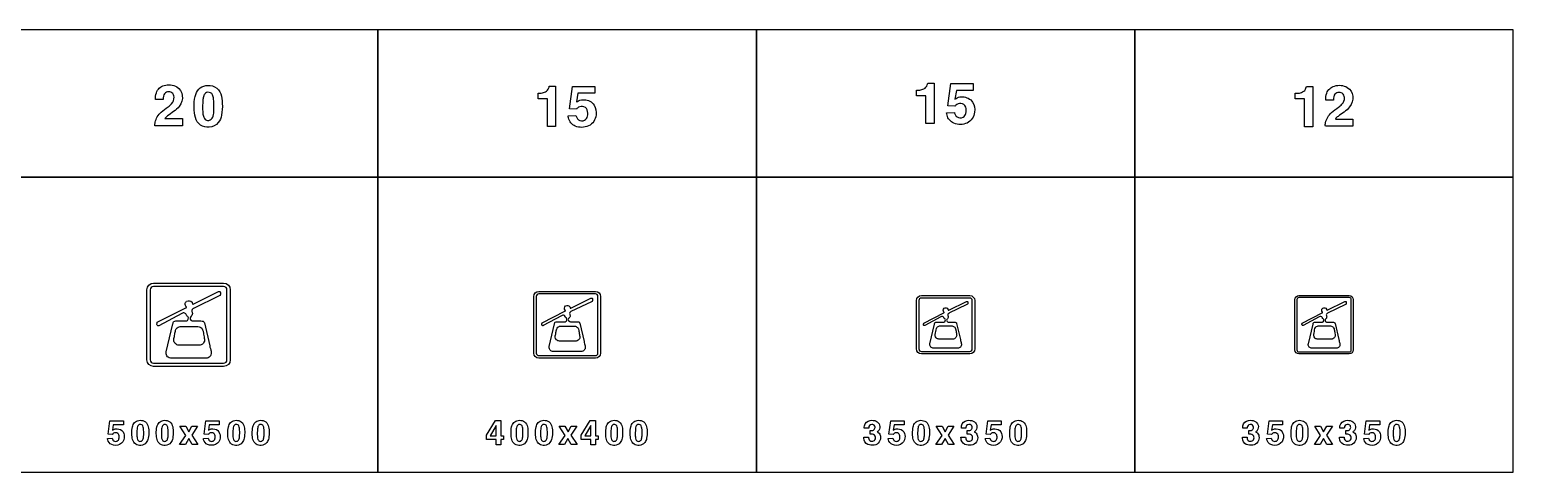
# Model space of a CAD drawing. Extents: x 0 to 18160, y 0 to 2655.
# Drawn here: x 9262 to 18160, y 0 to 2655 of the extents above; entities that cross this region are included whole.
import ezdxf

# ---------------------------------------------------------------- set-up
doc = ezdxf.new("R2010")
doc.units = 0
doc.header["$MEASUREMENT"] = 0

msp = doc.modelspace()

# ---------------------------------------------------------------- linework, layer by layer
for points in [[(9080, 1770), (11350, 1770), (11350, 2655), (9080, 2655)], [(11350, 1770), (13620, 1770), (13620, 2655), (11350, 2655)], [(13620, 1770), (15890, 1770), (15890, 2655), (13620, 2655)], [(15890, 1770), (18160, 1770), (18160, 2655), (15890, 2655)], [(9080, 0), (11350, 0), (11350, 1770), (9080, 1770)], [(11350, 0), (13620, 0), (13620, 1770), (11350, 1770)], [(13620, 0), (15890, 0), (15890, 1770), (13620, 1770)], [(15890, 0), (18160, 0), (18160, 1770), (15890, 1770)], [(10198.2, 221.797), (10163.1, 276.346), (10197.9, 276.346), (10216.2, 242.294), (10234.9, 276.346), (10269, 276.346), (10233.5, 222.318), (10270, 166.299), (10235.4, 166.299), (10215.6, 202.389), (10195.2, 166.299), (10161, 166.299)], [(12001, 222.096), (12055.2, 309.963), (12087.1, 309.963), (12087.1, 219.228), (12103.3, 219.228), (12103.3, 196.409), (12087.1, 196.409), (12087.1, 165.058), (12058.6, 165.058), (12058.6, 196.409), (12001, 196.409)], [(12058.6, 280.769), (12022.6, 219.228), (12058.6, 219.228)], [(12472.5, 221.797), (12437.4, 276.346), (12472.2, 276.346), (12490.5, 242.294), (12509.2, 276.346), (12543.3, 276.346), (12507.8, 222.318), (12544.3, 166.299), (12509.7, 166.299), (12489.9, 202.389), (12469.5, 166.299), (12435.3, 166.299)], [(12569, 222.114), (12623.3, 309.981), (12655.1, 309.981), (12655.1, 219.246), (12671.3, 219.246), (12671.3, 196.426), (12655.1, 196.426), (12655.1, 165.076), (12626.6, 165.076), (12626.6, 196.426), (12569, 196.426)], [(12626.6, 280.787), (12590.6, 219.246), (12626.6, 219.246)], [(14734.2, 221.783), (14699.1, 276.332), (14733.9, 276.332), (14752.1, 242.28), (14770.8, 276.332), (14805, 276.332), (14769.4, 222.304), (14806, 166.285), (14771.4, 166.285), (14751.6, 202.375), (14731.2, 166.285), (14697, 166.285)], [(17004.2, 221.783), (16969.1, 276.332), (17003.9, 276.332), (17022.1, 242.28), (17040.8, 276.332), (17075, 276.332), (17039.4, 222.304), (17076, 166.285), (17041.4, 166.285), (17021.6, 202.375), (17001.2, 166.285), (16967, 166.285)]]:
    msp.add_lwpolyline(points, close=True)
for points in [[(10012.9, 2078.85, -0.0640343), (10014.2, 2099.78, -0.161687), (10050, 2160.33, -0.0283718), (10091.8, 2192.71, 0.0545111), (10112.7, 2210.64, 0.192461), (10127.7, 2250.18, 0.234238), (10114.1, 2276.56, 0.196223), (10088.8, 2281.34, 0.252425), (10066.8, 2264.16, 0.0856617), (10062.7, 2247.14, 0.0202329), (10062, 2235.45), (10015.3, 2235.45, -0.0983795), (10021.4, 2276.76, -0.245047), (10067.6, 2319.89, -0.207102), (10144.5, 2311.55, -0.233443), (10177, 2259.22, -0.20961), (10158.8, 2195.04, -0.0785124), (10124.9, 2163.57, 0.0107372), (10089.1, 2137.78, 0.0665092), (10073.2, 2121.74), (10177.7, 2121.74), (10177.7, 2078.85)], [(10247.9, 2191.49, -0.0563084), (10253.9, 2254.33, -0.130301), (10276.1, 2298.12, -0.174843), (10317.9, 2319.53, -0.147552), (10371, 2312.9, -0.192146), (10407.8, 2269.73, -0.0833996), (10417.1, 2212.7, -0.0545507), (10412.1, 2141.92, -0.116773), (10393, 2097.85, -0.221099), (10338.1, 2070.16, -0.162564), (10286.7, 2082.68, -0.174743), (10255.4, 2128.1, -0.0640867), (10247.9, 2186.79)], [(12310.9, 2274.45), (12324.1, 2274.45, 0.0261527), (12330.1, 2275.12, 0.0824327), (12354.9, 2282.34, 0.211118), (12374.9, 2306.08, 0.0230957), (12377.6, 2315.99), (12415.7, 2315.99), (12415.7, 2074.01), (12367.1, 2074.01), (12367.1, 2241.03), (12310.9, 2241.03)], [(12491, 2139), (12538, 2140.78, 0.0452719), (12544.4, 2124.55, 0.0567733), (12549.1, 2117.67, 0.070207), (12553.5, 2114.2, 0.264984), (12589.6, 2112.3, 0.20748), (12607, 2135.41, 0.147389), (12605.8, 2173.44, 0.308532), (12576.4, 2194.85, 0.215743), (12546.7, 2184.62, 0.028781), (12541.3, 2178.38), (12498.7, 2180.39), (12516.5, 2315.07), (12650.5, 2315.07), (12650.5, 2273.2), (12550.1, 2273.2), (12541.1, 2221.19, -0.0211252), (12554.1, 2228.73, -0.121371), (12587.4, 2234.58, -0.244671), (12647.2, 2202.63, -0.173069), (12658.8, 2143.5, -0.256779), (12613.6, 2077.51, -0.199585), (12534, 2076.44, -0.245625), (12493.7, 2125.34, -0.0170062)], [(14580.9, 2291.94), (14594.1, 2291.94, 0.0261527), (14600.1, 2292.61, 0.0824327), (14624.9, 2299.84, 0.211118), (14644.9, 2323.58, 0.0230957), (14647.6, 2333.49), (14685.7, 2333.49), (14685.7, 2091.51), (14637.1, 2091.51), (14637.1, 2258.53), (14580.9, 2258.53)], [(14761, 2156.5), (14808, 2158.28, 0.0452719), (14814.4, 2142.04, 0.0567733), (14819.1, 2135.17, 0.070207), (14823.5, 2131.7, 0.264984), (14859.6, 2129.8, 0.20748), (14877, 2152.9, 0.147389), (14875.8, 2190.94, 0.308532), (14846.4, 2212.34, 0.215743), (14816.7, 2202.11, 0.028781), (14811.3, 2195.87), (14768.7, 2197.89), (14786.5, 2332.56), (14920.5, 2332.56), (14920.5, 2290.7), (14820.1, 2290.7), (14811.1, 2238.69, -0.0211252), (14824, 2246.23, -0.121371), (14857.4, 2252.08, -0.244671), (14917.2, 2220.12, -0.173069), (14928.7, 2161, -0.256779), (14883.6, 2095.01, -0.199585), (14804, 2093.94, -0.245625), (14763.7, 2142.83, -0.0170062)], [(16852.4, 2273.43), (16865.5, 2273.43, 0.0261527), (16871.5, 2274.1, 0.0824327), (16896.4, 2281.32, 0.211118), (16916.4, 2305.06, 0.0230957), (16919, 2314.97), (16957.1, 2314.97), (16957.1, 2072.99), (16908.5, 2072.99), (16908.5, 2240.01), (16852.4, 2240.01)], [(17032.5, 2075.98, -0.0640343), (17033.8, 2096.92, -0.161687), (17069.6, 2157.46, -0.0283718), (17111.4, 2189.85, 0.0545111), (17132.3, 2207.78, 0.192461), (17147.3, 2247.31, 0.234238), (17133.7, 2273.69, 0.196223), (17108.4, 2278.47, 0.252425), (17086.4, 2261.29, 0.0856617), (17082.3, 2244.27, 0.0202329), (17081.6, 2232.58), (17034.9, 2232.58, -0.0983795), (17041, 2273.89, -0.245047), (17087.1, 2317.02, -0.207102), (17164.1, 2308.69, -0.233443), (17196.6, 2256.36, -0.20961), (17178.4, 2192.18, -0.0785124), (17144.5, 2160.7, 0.0107372), (17108.7, 2134.91, 0.0665092), (17092.8, 2118.88), (17197.3, 2118.88), (17197.3, 2075.98)], [(10299.2, 2160.96, 0.0124589), (10299.8, 2154.64, 0.0668192), (10305.4, 2129.25, 0.615362), (10356.3, 2123.64, 0.0726881), (10361.7, 2136.67, 0.0588562), (10366.4, 2173.95, 0.0389037), (10364.8, 2240.94, 0.084671), (10358.2, 2264.28, 0.156013), (10346.8, 2276.44, 0.143208), (10331, 2279.4, 0.172584), (10315.3, 2273.2, 0.132565), (10305.3, 2257.64, 0.0498315), (10300.8, 2235.92, 0.0368731)], [(10005, 635, -0.414213), (9965, 675), (9965, 1095, -0.414213), (10005, 1135), (10425, 1135, -0.414213), (10465, 1095), (10465, 675, -0.414213), (10425, 635)], [(10005, 655), (10425, 655, 0.414213), (10445, 675), (10445, 1095, 0.414213), (10425, 1115), (10005, 1115, 0.414213), (9985, 1095), (9985, 675, 0.414213)], [(10235.3, 1019.68, -0.089734), (10237.8, 1012.65, 0.0599803), (10238.3, 1010.5, 0.232535), (10239.5, 1009.27, 0.0888372), (10241.8, 1008.98), (10394, 1084.63), (10395, 1085.12, -0.18379), (10395.6, 1085.29), (10400.9, 1085.29, -0.217747), (10403.7, 1083.41, -0.156802), (10405.2, 1077.86), (10405.2, 1066.08, -0.0496587), (10404.1, 1061.65, -0.0698907), (10403.5, 1060.72), (10397.9, 1058.14), (10243.3, 983.333), (10241.4, 982.424, 0.110137), (10235.3, 975.923, 0.229942), (10234.3, 964.387, -0.0113679), (10236, 959.827, -0.346562), (10229.9, 936.267, 0.46486), (10228.5, 912.476, 0.0627561), (10231.6, 910.182, 0.13001), (10240.9, 907.944), (10281, 907.944, -0.0317214), (10296.5, 907.55, -0.196986), (10307.1, 902.026, -0.0773603), (10309.4, 896.856), (10341.6, 759.024), (10343, 751.153, -0.0214022), (10347.4, 733.415, -0.0279869), (10350.6, 718.934, -0.218589), (10342.2, 693.963, -0.186966), (10319.5, 684.735), (10222.7, 684.735), (10112.9, 684.735, -0.10768), (10098.7, 687.178, -0.224393), (10081.8, 704.005, -0.130945), (10079.7, 719.342), (10080.2, 722.056), (10120.4, 891.604, -0.0184942), (10122.3, 899.081, -0.177315), (10126.5, 904.971, -0.128976), (10138.3, 907.93), (10176.5, 907.944, 0.00490154), (10197.8, 908.039, 0.0385774), (10200.3, 908.283, 0.572166), (10210.3, 934.005, -0.19556), (10199.7, 946.359, 0.322498), (10187.1, 956.358, 0.143378), (10178.9, 954.602), (10173.7, 951.698), (10035.9, 878.372, -0.0181521), (10034.1, 877.897, -0.398553), (10026.4, 881.986, -0.223366), (10027.2, 899.93), (10198.8, 986.847, 0.0490223), (10200.6, 987.987, 0.451853), (10201.2, 992.507, 0.0369129), (10200.5, 993.559, -0.461702), (10203.1, 1026.06, -0.412814)], [(12315, 685, -0.414213), (12285, 715), (12285, 1055, -0.414213), (12315, 1085), (12655, 1085, -0.414213), (12685, 1055), (12685, 715, -0.414213), (12655, 685)], [(12315, 700), (12655, 700, 0.414213), (12670, 715), (12670, 1055, 0.414213), (12655, 1070), (12315, 1070, 0.414213), (12300, 1055), (12300, 715, 0.414213)], [(12501.3, 992.742, -0.089734), (12503.3, 987.117, 0.0599803), (12503.6, 985.403, 0.232535), (12504.6, 984.415, 0.0888372), (12506.5, 984.187), (12628.2, 1044.7), (12629, 1045.1, -0.18379), (12629.5, 1045.24), (12633.7, 1045.24, -0.217747), (12636, 1043.73, -0.156802), (12637.2, 1039.29), (12637.2, 1029.86, -0.0496587), (12636.2, 1026.32, -0.0698907), (12635.8, 1025.57), (12631.3, 1023.51), (12507.6, 963.666), (12506.1, 962.939, 0.110137), (12501.2, 957.738, 0.229942), (12500.4, 948.51, -0.0113679), (12501.8, 944.861, -0.346562), (12496.9, 926.014, 0.46486), (12495.8, 906.981, 0.0627561), (12498.3, 905.146, 0.13001), (12505.8, 903.355), (12537.8, 903.355, -0.0317214), (12550.2, 903.04, -0.196986), (12558.7, 898.621, -0.0773603), (12560.6, 894.485), (12586.3, 784.219), (12587.4, 777.922, -0.0214022), (12590.9, 763.732, -0.0279869), (12593.5, 752.147, -0.218589), (12586.7, 732.171, -0.186966), (12568.6, 724.788), (12491.2, 724.788), (12403.3, 724.788, -0.10768), (12391.9, 726.742, -0.224393), (12378.4, 740.204, -0.130945), (12376.7, 752.474), (12377.2, 754.645), (12409.3, 890.283, -0.0184942), (12410.8, 896.265, -0.177315), (12414.2, 900.977, -0.128976), (12423.7, 903.344), (12454.2, 903.355, 0.00490154), (12471.3, 903.431, 0.0385774), (12473.2, 903.626, 0.572166), (12481.2, 924.204, -0.19556), (12472.8, 934.087, 0.322498), (12462.7, 942.087, 0.143378), (12456.1, 940.682), (12451.9, 938.359), (12341.7, 879.697, -0.0181521), (12340.2, 879.318, -0.398553), (12334.1, 882.589, -0.223366), (12334.8, 896.944), (12472, 966.478, 0.0490223), (12473.5, 967.39, 0.451853), (12474, 971.005, 0.0369129), (12473.4, 971.847, -0.461702), (12475.5, 997.845, -0.412814)], [(14610, 710, -0.414213), (14580, 740), (14580, 1030, -0.414213), (14610, 1060), (14900, 1060, -0.414213), (14930, 1030), (14930, 740, -0.414213), (14900, 710)], [(14610, 725), (14900, 725, 0.414213), (14915, 740), (14915, 1030, 0.414213), (14900, 1045), (14610, 1045, 0.414213), (14595, 1030), (14595, 740, 0.414213)], [(14769.2, 979.276, -0.089734), (14771, 974.354, 0.0599803), (14771.3, 972.854, 0.232535), (14772.2, 971.989, 0.0888372), (14773.8, 971.79), (14880.3, 1024.74), (14881.2, 1025.15), (14885.1, 1025.21, -0.217747), (14887.1, 1023.89, -0.156802), (14888.2, 1020), (14888.2, 1011.76, -0.0496587), (14887.3, 1008.66, -0.0698907), (14887, 1008), (14883, 1006.2), (14774.8, 953.834), (14773.5, 953.198, 0.110137), (14769.2, 948.647, 0.229942), (14768.5, 940.572, -0.0113679), (14769.7, 937.38, -0.346562), (14765.5, 920.889, 0.46486), (14764.4, 904.235, 0.0627561), (14766.6, 902.629, 0.13001), (14773.2, 901.062), (14801.2, 901.062, -0.0317214), (14812.1, 900.786, -0.196986), (14819.5, 896.92, -0.0773603), (14821.1, 893.3), (14843.6, 796.818), (14844.6, 791.308, -0.0214022), (14847.7, 778.891, -0.0279869), (14849.9, 768.755, -0.218589), (14844, 751.275, -0.186966), (14828.1, 744.816), (14760.4, 744.816), (14683.5, 744.816, -0.10768), (14673.6, 746.525, -0.224393), (14661.7, 758.305, -0.130945), (14660.3, 769.041), (14660.7, 770.941), (14688.8, 889.624, -0.0184942), (14690.1, 894.858, -0.177315), (14693.1, 898.981, -0.128976), (14701.3, 901.053), (14728, 901.062, 0.00490154), (14743, 901.129, 0.0385774), (14744.7, 901.299, 0.572166), (14751.7, 919.305, -0.19556), (14744.3, 927.952, 0.322498), (14735.5, 934.952, 0.143378), (14729.8, 933.723), (14726.1, 931.69), (14629.6, 880.361, -0.0181521), (14628.3, 880.029, -0.398553), (14623, 882.891, -0.223366), (14623.5, 895.452), (14743.6, 956.295, 0.0490223), (14744.9, 957.092, 0.451853), (14745.4, 960.256, 0.0369129), (14744.9, 960.993, -0.461702), (14746.7, 983.741, -0.412814)], [(16874, 710, -0.414213), (16850, 734), (16850, 1036, -0.414213), (16874, 1060), (17176, 1060, -0.414213), (17200, 1036), (17200, 734, -0.414213), (17176, 710)], [(16874, 722), (17176, 722, 0.414213), (17188, 734), (17188, 1036, 0.414213), (17176, 1048), (16874, 1048, 0.414213), (16862, 1036), (16862, 734, 0.414213)], [(17039.2, 979.275, -0.089734), (17041, 974.354, 0.0599803), (17041.3, 972.854, 0.232535), (17042.2, 971.989, 0.0888372), (17043.8, 971.789), (17150.3, 1024.74), (17151.2, 1025.15), (17155.1, 1025.21, -0.217747), (17157.1, 1023.89, -0.156802), (17158.2, 1020), (17158.2, 1011.76, -0.0496587), (17157.3, 1008.66, -0.0698907), (17157, 1008), (17153, 1006.2), (17044.8, 953.834), (17043.5, 953.198, 0.110137), (17039.2, 948.647, 0.229942), (17038.5, 940.572, -0.0113679), (17039.7, 937.38, -0.346562), (17035.5, 920.888, 0.46486), (17034.4, 904.235, 0.0627561), (17036.6, 902.629, 0.13001), (17043.2, 901.062), (17071.2, 901.062, -0.0317214), (17082.1, 900.786, -0.196986), (17089.5, 896.92, -0.0773603), (17091.1, 893.3), (17113.6, 796.818), (17114.6, 791.308, -0.0214022), (17117.7, 778.891, -0.0279869), (17119.9, 768.755, -0.218589), (17114, 751.276, -0.186966), (17098.1, 744.816), (17030.4, 744.816), (16953.5, 744.816, -0.10768), (16943.6, 746.526, -0.224393), (16931.7, 758.305, -0.130945), (16930.3, 769.041), (16930.7, 770.941), (16958.8, 889.624, -0.0184942), (16960.1, 894.858, -0.177315), (16963.1, 898.981, -0.128976), (16971.3, 901.053), (16998, 901.062, 0.00490154), (17013, 901.129, 0.0385774), (17014.7, 901.299, 0.572166), (17021.7, 919.305, -0.19556), (17014.3, 927.952, 0.322498), (17005.5, 934.952, 0.143378), (16999.8, 933.723), (16996.1, 931.69), (16899.6, 880.361, -0.0181521), (16898.3, 880.029, -0.398553), (16892.9, 882.891, -0.223366), (16893.5, 895.452), (17013.6, 956.295, 0.0490223), (17014.9, 957.092, 0.451853), (17015.4, 960.256, 0.0369129), (17014.9, 960.993, -0.461702), (17016.7, 983.741, -0.412814)], [(10126, 797.258, -0.0245981), (10126.7, 802.487, 0.0109708), (10131.6, 827.915, -0.0308731), (10137.2, 853.571, -0.223089), (10158.4, 873.62, -0.068605), (10169.9, 874.857), (10261.8, 874.934, -0.072186), (10278.3, 873.587, -0.168093), (10297, 859.707, -0.107129), (10302.7, 842.242), (10303.4, 838.274, 0.00481733), (10308.9, 803.09), (10309.5, 799.899, -0.233492), (10303.2, 775.05, -0.248004), (10275.9, 762.574, 0.00459212), (10247.7, 762.706), (10157.1, 762.667, -0.214587), (10134.6, 772.896, -0.177562), (10126, 791.183), (10126, 794.694)], [(12413.8, 814.807, -0.0245981), (12414.3, 818.99, 0.0109708), (12418.3, 839.332, -0.0308731), (12422.8, 859.856, -0.223089), (12439.7, 875.896, -0.068605), (12448.9, 876.885), (12522.4, 876.947, -0.072186), (12535.6, 875.87, -0.168093), (12550.6, 864.765, -0.107129), (12555.2, 850.793), (12555.7, 847.619, 0.00481733), (12560.1, 819.472), (12560.6, 816.919, -0.233492), (12555.6, 797.04, -0.248004), (12533.7, 787.06, 0.00459212), (12511.2, 787.164), (12438.7, 787.134, -0.214587), (12420.7, 795.317, -0.177562), (12413.8, 809.946), (12413.8, 812.755)], [(14692.7, 823.582, -0.0245981), (14693.2, 827.242, 0.0109708), (14696.6, 845.042, -0.0308731), (14700.6, 863.001, -0.223089), (14715.4, 877.035, -0.068605), (14723.4, 877.901), (14787.8, 877.955, -0.072186), (14799.3, 877.012, -0.168093), (14812.4, 867.296, -0.107129), (14816.4, 855.07), (14816.8, 852.293, 0.00481733), (14820.7, 827.664), (14821.2, 825.43, -0.233492), (14816.7, 808.036, -0.248004), (14797.6, 799.303, 0.00459212), (14777.9, 799.395), (14714.5, 799.368, -0.214587), (14698.8, 806.529, -0.177562), (14692.7, 819.329), (14692.7, 821.787)], [(16962.7, 823.583, -0.0245981), (16963.1, 827.243, 0.0109708), (16966.6, 845.043, -0.0308731), (16970.5, 863.002, -0.223089), (16985.3, 877.036, -0.068605), (16993.4, 877.902), (17057.7, 877.956, -0.072186), (17069.3, 877.013, -0.168093), (17082.4, 867.297, -0.107129), (17086.4, 855.071), (17086.8, 852.294, 0.00481733), (17090.7, 827.665), (17091.1, 825.431, -0.233492), (17086.7, 808.037, -0.248004), (17067.6, 799.304, 0.00459212), (17047.9, 799.396), (16984.5, 799.369, -0.214587), (16968.7, 806.529, -0.177562), (16962.7, 819.33), (16962.7, 821.788)], [(9727.75, 203.882), (9755.92, 204.948, 0.0452719), (9759.76, 195.209, 0.0567733), (9762.6, 191.086, 0.070207), (9765.26, 189, 0.264984), (9786.87, 187.863, 0.20748), (9797.32, 201.726, 0.147389), (9796.63, 224.545, 0.308532), (9779, 237.389, 0.215743), (9761.13, 231.252, 0.028781), (9757.91, 227.507), (9732.34, 228.716), (9743.03, 309.522), (9823.46, 309.522), (9823.46, 284.403), (9763.2, 284.403), (9757.82, 253.195, -0.0211252), (9765.57, 257.721, -0.121371), (9785.57, 261.228, -0.244671), (9821.44, 242.057, -0.173069), (9828.39, 206.583, -0.256779), (9801.28, 166.986, -0.199585), (9753.55, 166.346, -0.245625), (9729.38, 195.683, -0.0170062)], [(9874.18, 234.284, -0.0563084), (9877.8, 271.986, -0.130301), (9891.12, 298.265, -0.174843), (9916.22, 311.109, -0.147552), (9948.09, 307.128, -0.192146), (9970.17, 281.228, -0.0833996), (9975.72, 247.01, -0.0545507), (9972.71, 204.545, -0.116773), (9961.26, 178.1, -0.221099), (9928.35, 161.488, -0.162564), (9897.47, 169, -0.174743), (9878.71, 196.251, -0.0640867), (9874.23, 231.464)], [(9905.01, 215.967, 0.0124589), (9905.32, 212.175, 0.0668192), (9908.68, 196.938, 0.615362), (9939.23, 193.574, 0.0726881), (9942.5, 201.393, 0.0588562), (9945.32, 223.763, 0.0389037), (9944.34, 263.953, 0.084671), (9940.39, 277.957, 0.156013), (9933.52, 285.256, 0.143208), (9924.08, 287.033, 0.172584), (9914.63, 283.313, 0.132565), (9908.66, 273.976, 0.0498315), (9905.93, 260.943, 0.0368731)], [(10020.9, 234.284, -0.0563084), (10024.6, 271.986, -0.130301), (10037.9, 298.265, -0.174843), (10063, 311.109, -0.147552), (10094.8, 307.128, -0.192146), (10116.9, 281.227, -0.0833996), (10122.5, 247.009, -0.0545507), (10119.5, 204.545, -0.116773), (10108, 178.1, -0.221099), (10075.1, 161.488, -0.162564), (10044.2, 169, -0.174743), (10025.5, 196.251, -0.0640867), (10021, 231.464)], [(10051.8, 215.967, 0.0124589), (10052.1, 212.175, 0.0668192), (10055.4, 196.938, 0.615362), (10086, 193.574, 0.0726881), (10089.2, 201.393, 0.0588562), (10092.1, 223.763, 0.0389037), (10091.1, 263.953, 0.084671), (10087.1, 277.957, 0.156013), (10080.3, 285.256, 0.143208), (10070.8, 287.033, 0.172584), (10061.4, 283.313, 0.132565), (10055.4, 273.976, 0.0498315), (10052.7, 260.943, 0.0368731)], [(10303.3, 203.891), (10331.5, 204.957, 0.0452719), (10335.3, 195.218, 0.0567733), (10338.2, 191.095, 0.070207), (10340.8, 189.009, 0.264984), (10362.4, 187.872, 0.20748), (10372.9, 201.735, 0.147389), (10372.2, 224.554, 0.308532), (10354.6, 237.398, 0.215743), (10336.7, 231.261, 0.028781), (10333.5, 227.517), (10307.9, 228.725), (10318.6, 309.531), (10399, 309.531), (10399, 284.412), (10338.8, 284.412), (10333.4, 253.204, -0.0211252), (10341.1, 257.73, -0.121371), (10361.1, 261.237, -0.244671), (10397, 242.066, -0.173069), (10404, 206.592, -0.256779), (10376.8, 166.995, -0.199585), (10329.1, 166.355, -0.245625), (10305, 195.692, -0.0170062)], [(10449.7, 234.285, -0.0563084), (10453.4, 271.986, -0.130301), (10466.7, 298.266, -0.174843), (10491.8, 311.109, -0.147552), (10523.7, 307.128, -0.192146), (10545.7, 281.228, -0.0833996), (10551.3, 247.01, -0.0545507), (10548.3, 204.545, -0.116773), (10536.8, 178.1, -0.221099), (10503.9, 161.488, -0.162564), (10473, 169, -0.174743), (10454.3, 196.251, -0.0640867), (10449.8, 231.465)], [(10480.6, 215.967, 0.0124589), (10480.9, 212.176, 0.0668192), (10484.3, 196.939, 0.615362), (10514.8, 193.574, 0.0726881), (10518.1, 201.394, 0.0588562), (10520.9, 223.763, 0.0389037), (10519.9, 263.953, 0.084671), (10516, 277.958, 0.156013), (10509.1, 285.256, 0.143208), (10499.7, 287.033, 0.172584), (10490.2, 283.313, 0.132565), (10484.2, 273.977, 0.0498315), (10481.5, 260.943, 0.0368731)], [(10596.5, 234.275, -0.0563084), (10600.1, 271.977, -0.130301), (10613.4, 298.256, -0.174843), (10638.5, 311.1, -0.147552), (10670.4, 307.119, -0.192146), (10692.5, 281.219, -0.0833996), (10698, 247.001, -0.0545507), (10695, 204.536, -0.116773), (10683.6, 178.091, -0.221099), (10650.7, 161.479, -0.162564), (10619.8, 168.991, -0.174743), (10601, 196.242, -0.0640867), (10596.5, 231.455)], [(10627.3, 215.958, 0.0124589), (10627.6, 212.166, 0.0668192), (10631, 196.929, 0.615362), (10661.5, 193.564, 0.0726881), (10664.8, 201.384, 0.0588562), (10667.6, 223.754, 0.0389037), (10666.7, 263.944, 0.084671), (10662.7, 277.948, 0.156013), (10655.8, 285.247, 0.143208), (10646.4, 287.024, 0.172584), (10636.9, 283.304, 0.132565), (10631, 273.967, 0.0498315), (10628.2, 260.934, 0.0368731)], [(12148.5, 234.285, -0.0563084), (12152.1, 271.986, -0.130301), (12165.4, 298.266, -0.174843), (12190.5, 311.109, -0.147552), (12222.4, 307.128, -0.192146), (12244.5, 281.228, -0.0833996), (12250, 247.01, -0.0545507), (12247, 204.545, -0.116773), (12235.6, 178.1, -0.221099), (12202.7, 161.489, -0.162564), (12171.8, 169, -0.174743), (12153, 196.252, -0.0640867), (12148.5, 231.465)], [(12179.3, 215.967, 0.0124589), (12179.6, 212.176, 0.0668192), (12183, 196.939, 0.615362), (12213.5, 193.574, 0.0726881), (12216.8, 201.394, 0.0588562), (12219.6, 223.763, 0.0389037), (12218.6, 263.953, 0.084671), (12214.7, 277.958, 0.156013), (12207.8, 285.256, 0.143208), (12198.4, 287.033, 0.172584), (12188.9, 283.313, 0.132565), (12183, 273.977, 0.0498315), (12180.2, 260.943, 0.0368731)], [(12295.2, 234.285, -0.0563084), (12298.9, 271.986, -0.130301), (12312.2, 298.266, -0.174843), (12337.3, 311.109, -0.147552), (12369.1, 307.128, -0.192146), (12391.2, 281.228, -0.0833996), (12396.8, 247.01, -0.0545507), (12393.8, 204.545, -0.116773), (12382.3, 178.1, -0.221099), (12349.4, 161.489, -0.162564), (12318.5, 169, -0.174743), (12299.8, 196.252, -0.0640867), (12295.3, 231.465)], [(12326.1, 215.967, 0.0124589), (12326.4, 212.176, 0.0668192), (12329.7, 196.939, 0.615362), (12360.3, 193.574, 0.0726881), (12363.5, 201.394, 0.0588562), (12366.4, 223.763, 0.0389037), (12365.4, 263.953, 0.084671), (12361.4, 277.958, 0.156013), (12354.6, 285.256, 0.143208), (12345.1, 287.034, 0.172584), (12335.7, 283.313, 0.132565), (12329.7, 273.977, 0.0498315), (12327, 260.943, 0.0368731)], [(12716.5, 234.285, -0.0563084), (12720.1, 271.986, -0.130301), (12733.4, 298.265, -0.174843), (12758.5, 311.109, -0.147552), (12790.4, 307.128, -0.192146), (12812.5, 281.228, -0.0833996), (12818, 247.01, -0.0545507), (12815, 204.545, -0.116773), (12803.6, 178.1, -0.221099), (12770.7, 161.488, -0.162564), (12739.8, 169, -0.174743), (12721, 196.251, -0.0640867), (12716.5, 231.465)], [(12747.3, 215.967, 0.0124589), (12747.6, 212.176, 0.0668192), (12751, 196.939, 0.615362), (12781.5, 193.574, 0.0726881), (12784.8, 201.394, 0.0588562), (12787.6, 223.763, 0.0389037), (12786.7, 263.953, 0.084671), (12782.7, 277.957, 0.156013), (12775.8, 285.256, 0.143208), (12766.4, 287.033, 0.172584), (12757, 283.313, 0.132565), (12751, 273.976, 0.0498315), (12748.3, 260.943, 0.0368731)], [(12863.2, 234.275, -0.0563084), (12866.9, 271.977, -0.130301), (12880.2, 298.256, -0.174843), (12905.3, 311.1, -0.147552), (12937.2, 307.119, -0.192146), (12959.2, 281.218, -0.0833996), (12964.8, 247, -0.0545507), (12961.8, 204.536, -0.116773), (12950.3, 178.091, -0.221099), (12917.4, 161.479, -0.162564), (12886.5, 168.991, -0.174743), (12867.8, 196.242, -0.0640867), (12863.3, 231.455)], [(12894.1, 215.958, 0.0124589), (12894.4, 212.166, 0.0668192), (12897.8, 196.929, 0.615362), (12928.3, 193.564, 0.0726881), (12931.6, 201.384, 0.0588562), (12934.4, 223.754, 0.0389037), (12933.4, 263.944, 0.084671), (12929.5, 277.948, 0.156013), (12922.6, 285.247, 0.143208), (12913.2, 287.024, 0.172584), (12903.7, 283.304, 0.132565), (12897.7, 273.967, 0.0498315), (12895, 260.934, 0.0368731)], [(14264.9, 210.618), (14292.7, 210.618, 0.0411845), (14294, 201.495, 0.335066), (14312.3, 186.329, 0.276505), (14331.4, 195.049, 0.158203), (14334.8, 207.49, 0.0878221), (14333, 217.04, 0.217575), (14321.9, 227.158, 0.0882727), (14309.1, 229.03), (14302.7, 229.03), (14302.7, 250.192, 0.0282129), (14314.4, 250.547, 0.50028), (14330.6, 277.846, 0.235001), (14319.5, 286.874, 0.165496), (14304.1, 285.5, 0.220849), (14295.5, 275.571, 0.055705), (14293.8, 264.647), (14266.9, 264.647, -0.0488003), (14268, 278.201, -0.30773), (14302.6, 310.902, -0.146685), (14338.2, 307.348, -0.469869), (14354.2, 251.684, -0.0891152), (14346.9, 244.623), (14344.4, 242.822, -0.0245333), (14351.1, 238.983, -0.202429), (14364.5, 216.969, -0.422325), (14326.9, 163.296, -0.154301), (14288.4, 167.609, -0.287878), (14265, 204.03, -0.0143877)], [(14410.5, 203.85), (14438.6, 204.916, 0.0452719), (14442.5, 195.177, 0.0567733), (14445.3, 191.054, 0.070207), (14448, 188.968, 0.264984), (14469.6, 187.831, 0.20748), (14480, 201.693, 0.147389), (14479.4, 224.513, 0.308532), (14461.7, 237.357, 0.215743), (14443.9, 231.219, 0.028781), (14440.6, 227.475), (14415.1, 228.684), (14425.8, 309.49), (14506.2, 309.49), (14506.2, 284.371), (14445.9, 284.371), (14440.5, 253.163, -0.0211252), (14448.3, 257.689, -0.121371), (14468.3, 261.196, -0.244671), (14504.2, 242.025, -0.173069), (14511.1, 206.551, -0.256779), (14484, 166.954, -0.199585), (14436.3, 166.314, -0.245625), (14412.1, 195.651, -0.0170062)], [(14556.9, 234.262, -0.0563084), (14560.5, 271.963, -0.130301), (14573.8, 298.243, -0.174843), (14598.9, 311.086, -0.147552), (14630.8, 307.105, -0.192146), (14652.9, 281.205, -0.0833996), (14658.4, 246.987, -0.0545507), (14655.4, 204.522, -0.116773), (14644, 178.077, -0.221099), (14611.1, 161.466, -0.162564), (14580.2, 168.977, -0.174743), (14561.4, 196.229, -0.0640867), (14556.9, 231.442)], [(14587.7, 215.944, 0.0124589), (14588, 212.153, 0.0668192), (14591.4, 196.916, 0.615362), (14621.9, 193.551, 0.0726881), (14625.2, 201.371, 0.0588562), (14628, 223.741, 0.0389037), (14627.1, 263.93, 0.084671), (14623.1, 277.935, 0.156013), (14616.2, 285.233, 0.143208), (14606.8, 287.011, 0.172584), (14597.3, 283.29, 0.132565), (14591.4, 273.954, 0.0498315), (14588.7, 260.921, 0.0368731)], [(14847.3, 210.654), (14875.2, 210.654, 0.0411845), (14876.4, 201.531, 0.335066), (14894.7, 186.365, 0.276505), (14913.9, 195.086, 0.158203), (14917.2, 207.527, 0.0878221), (14915.4, 217.076, 0.217575), (14904.3, 227.195, 0.0882727), (14891.6, 229.067), (14885.1, 229.067), (14885.1, 250.228, 0.0282129), (14896.8, 250.583, 0.50028), (14913, 277.882, 0.235001), (14901.9, 286.91, 0.165496), (14886.5, 285.536, 0.220849), (14878, 275.607, 0.055705), (14876.3, 264.683), (14849.4, 264.683, -0.0488003), (14850.4, 278.237, -0.30773), (14885, 310.939, -0.146685), (14920.7, 307.384, -0.469869), (14936.6, 251.721, -0.0891152), (14929.4, 244.659), (14926.8, 242.858, -0.0245333), (14933.5, 239.019, -0.202429), (14946.9, 217.005, -0.422325), (14909.3, 163.332, -0.154301), (14870.8, 167.645, -0.287878), (14847.4, 204.067, -0.0143877)], [(14992.9, 203.886), (15021.1, 204.953, 0.0452719), (15024.9, 195.213, 0.0567733), (15027.8, 191.09, 0.070207), (15030.4, 189.005, 0.264984), (15052, 187.867, 0.20748), (15062.5, 201.73, 0.147389), (15061.8, 224.55, 0.308532), (15044.2, 237.393, 0.215743), (15026.3, 231.256, 0.028781), (15023.1, 227.512), (14997.5, 228.72), (15008.2, 309.526), (15088.6, 309.526), (15088.6, 284.408), (15028.3, 284.408), (15023, 253.199, -0.0211252), (15030.7, 257.725, -0.121371), (15050.7, 261.232, -0.244671), (15086.6, 242.062, -0.173069), (15093.5, 206.588, -0.256779), (15066.4, 166.991, -0.199585), (15018.7, 166.351, -0.245625), (14994.5, 195.687, -0.0170062)], [(15139.3, 234.299, -0.0563084), (15143, 272, -0.130301), (15156.3, 298.279, -0.174843), (15181.4, 311.123, -0.147552), (15213.2, 307.142, -0.192146), (15235.3, 281.242, -0.0833996), (15240.9, 247.024, -0.0545507), (15237.9, 204.559, -0.116773), (15226.4, 178.114, -0.221099), (15193.5, 161.502, -0.162564), (15162.6, 169.014, -0.174743), (15143.9, 196.265, -0.0640867), (15139.4, 231.479)], [(15170.2, 215.981, 0.0124589), (15170.5, 212.19, 0.0668192), (15173.8, 196.953, 0.615362), (15204.4, 193.588, 0.0726881), (15207.6, 201.407, 0.0588562), (15210.5, 223.777, 0.0389037), (15209.5, 263.967, 0.084671), (15205.5, 277.971, 0.156013), (15198.7, 285.27, 0.143208), (15189.2, 287.047, 0.172584), (15179.8, 283.327, 0.132565), (15173.8, 273.99, 0.0498315), (15171.1, 260.957, 0.0368731)], [(16534.9, 210.618), (16562.7, 210.618, 0.0411845), (16564, 201.495, 0.335066), (16582.3, 186.329, 0.276505), (16601.4, 195.049, 0.158203), (16604.8, 207.49, 0.0878221), (16603, 217.04, 0.217575), (16591.9, 227.158, 0.0882727), (16579.1, 229.03), (16572.7, 229.03), (16572.7, 250.192, 0.0282129), (16584.4, 250.547, 0.50028), (16600.6, 277.846, 0.235001), (16589.5, 286.874, 0.165496), (16574.1, 285.5, 0.220849), (16565.5, 275.571, 0.055705), (16563.8, 264.647), (16536.9, 264.647, -0.0488003), (16538, 278.201, -0.30773), (16572.6, 310.902, -0.146685), (16608.2, 307.348, -0.469869), (16624.2, 251.684, -0.0891152), (16616.9, 244.623), (16614.4, 242.822, -0.0245333), (16621.1, 238.983, -0.202429), (16634.5, 216.969, -0.422325), (16596.9, 163.296, -0.154301), (16558.4, 167.609, -0.287878), (16535, 204.03, -0.0143877)], [(16680.5, 203.85), (16708.6, 204.916, 0.0452719), (16712.5, 195.177, 0.0567733), (16715.3, 191.054, 0.070207), (16718, 188.968, 0.264984), (16739.6, 187.831, 0.20748), (16750, 201.693, 0.147389), (16749.4, 224.513, 0.308532), (16731.7, 237.357, 0.215743), (16713.9, 231.219, 0.028781), (16710.6, 227.475), (16685.1, 228.684), (16695.7, 309.49), (16776.2, 309.49), (16776.2, 284.371), (16715.9, 284.371), (16710.5, 253.163, -0.0211252), (16718.3, 257.689, -0.121371), (16738.3, 261.196, -0.244671), (16774.2, 242.025, -0.173069), (16781.1, 206.551, -0.256779), (16754, 166.954, -0.199585), (16706.3, 166.314, -0.245625), (16682.1, 195.651, -0.0170062)], [(16826.9, 234.262, -0.0563084), (16830.5, 271.963, -0.130301), (16843.8, 298.243, -0.174843), (16868.9, 311.086, -0.147552), (16900.8, 307.105, -0.192146), (16922.9, 281.205, -0.0833996), (16928.4, 246.987, -0.0545507), (16925.4, 204.522, -0.116773), (16914, 178.077, -0.221099), (16881.1, 161.466, -0.162564), (16850.2, 168.977, -0.174743), (16831.4, 196.229, -0.0640867), (16826.9, 231.442)], [(16857.7, 215.944, 0.0124589), (16858, 212.153, 0.0668192), (16861.4, 196.916, 0.615362), (16891.9, 193.551, 0.0726881), (16895.2, 201.371, 0.0588562), (16898, 223.741, 0.0389037), (16897.1, 263.93, 0.084671), (16893.1, 277.935, 0.156013), (16886.2, 285.233, 0.143208), (16876.8, 287.011, 0.172584), (16867.3, 283.29, 0.132565), (16861.4, 273.954, 0.0498315), (16858.7, 260.921, 0.0368731)], [(17117.3, 210.654), (17145.2, 210.654, 0.0411845), (17146.4, 201.531, 0.335066), (17164.7, 186.365, 0.276505), (17183.9, 195.086, 0.158203), (17187.2, 207.527, 0.0878221), (17185.4, 217.076, 0.217575), (17174.3, 227.195, 0.0882727), (17161.6, 229.067), (17155.1, 229.067), (17155.1, 250.228, 0.0282129), (17166.8, 250.583, 0.50028), (17183, 277.882, 0.235001), (17171.9, 286.91, 0.165496), (17156.5, 285.536, 0.220849), (17148, 275.607, 0.055705), (17146.3, 264.683), (17119.4, 264.683, -0.0488003), (17120.4, 278.237, -0.30773), (17155, 310.939, -0.146685), (17190.7, 307.384, -0.469869), (17206.6, 251.721, -0.0891152), (17199.4, 244.659), (17196.8, 242.858, -0.0245333), (17203.5, 239.019, -0.202429), (17216.9, 217.005, -0.422325), (17179.3, 163.332, -0.154301), (17140.8, 167.645, -0.287878), (17117.4, 204.067, -0.0143877)], [(17262.9, 203.886), (17291.1, 204.953, 0.0452719), (17294.9, 195.213, 0.0567733), (17297.8, 191.09, 0.070207), (17300.4, 189.005, 0.264984), (17322, 187.867, 0.20748), (17332.5, 201.73, 0.147389), (17331.8, 224.55, 0.308532), (17314.2, 237.393, 0.215743), (17296.3, 231.256, 0.028781), (17293.1, 227.512), (17267.5, 228.72), (17278.2, 309.526), (17358.6, 309.526), (17358.6, 284.408), (17298.3, 284.408), (17293, 253.199, -0.0211252), (17300.7, 257.725, -0.121371), (17320.7, 261.232, -0.244671), (17356.6, 242.062, -0.173069), (17363.5, 206.588, -0.256779), (17336.4, 166.991, -0.199585), (17288.7, 166.351, -0.245625), (17264.5, 195.687, -0.0170062)], [(17409.3, 234.299, -0.0563084), (17413, 272, -0.130301), (17426.3, 298.279, -0.174843), (17451.4, 311.123, -0.147552), (17483.2, 307.142, -0.192146), (17505.3, 281.242, -0.0833996), (17510.9, 247.024, -0.0545507), (17507.9, 204.559, -0.116773), (17496.4, 178.114, -0.221099), (17463.5, 161.502, -0.162564), (17432.6, 169.014, -0.174743), (17413.9, 196.265, -0.0640867), (17409.4, 231.479)], [(17440.2, 215.981, 0.0124589), (17440.5, 212.19, 0.0668192), (17443.8, 196.953, 0.615362), (17474.4, 193.588, 0.0726881), (17477.6, 201.407, 0.0588562), (17480.5, 223.777, 0.0389037), (17479.5, 263.967, 0.084671), (17475.5, 277.971, 0.156013), (17468.7, 285.27, 0.143208), (17459.2, 287.047, 0.172584), (17449.8, 283.327, 0.132565), (17443.8, 273.99, 0.0498315), (17441.1, 260.957, 0.0368731)]]:
    msp.add_lwpolyline(points, format="xyb", close=True)

doc.saveas('drawing.dxf')
